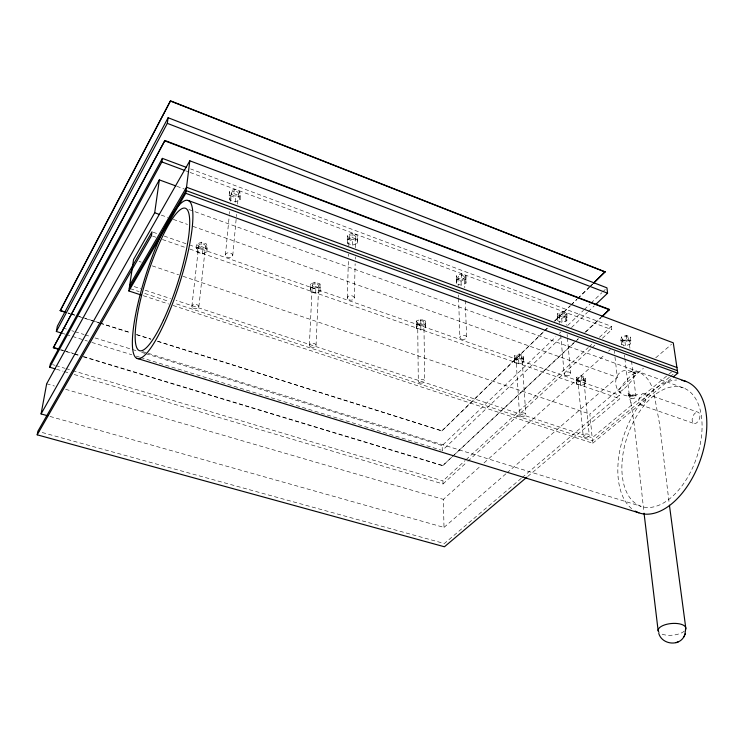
<?xml version="1.0" encoding="UTF-8"?>
<svg xmlns="http://www.w3.org/2000/svg" width="744" height="744" viewBox="0 0 744 744"><rect width="100%" height="100%" fill="white"/><g stroke="black" fill="none" stroke-linecap="round" stroke-linejoin="round"><path stroke-width="0.56" stroke-dasharray="3.72 2.79" d="M354.302 298.158L355.139 263.757M355.251 259.172L355.307 256.875M355.52 247.706L355.772 237.383M357.315 243.195L357.157 235.123L352.126 233.244L347.374 235.262L347.253 239.475L347.55 243.334L352.572 245.185L357.315 243.195L357.157 235.123M347.253 239.475L352.014 237.457L352.126 233.244M352.572 245.185L352.675 240.982L357.408 238.991M456.398 279.372L456.491 275.792L461.261 273.922L465.921 275.661L465.949 283.39L461.187 285.231L456.528 283.52L456.398 279.372L461.038 281.093L465.8 279.242L465.921 275.661M456.528 283.52L456.491 275.792M347.55 243.334L347.374 235.262M347.318 297.656L348.35 260.958M348.48 256.373L348.545 254.076M348.769 246.05L349.029 236.88M316.051 345.514L318.683 285.947A3.236 2.111 3.4 0 0 314.117 283.743A3.236 2.111 3.4 0 0 313.577 287.37A3.236 2.111 3.4 0 0 318.674 286.022M320.125 291.536L319.929 283.882L315.065 282.171L310.592 284.013L310.397 288.142L310.806 291.667L315.661 293.359L320.125 291.536L319.929 283.882M310.397 288.142L314.879 286.31L315.065 282.171M315.661 293.359L315.847 289.239L320.301 287.417M309.374 345.058L312.229 285.482M310.806 291.667L310.592 284.013M514.457 358.627L514.727 355.567L519.228 353.977L523.451 355.455L523.423 362.514L518.921 364.095L514.709 362.626L514.457 358.627L518.67 360.096L523.153 358.524L523.451 355.455M514.709 362.626L514.727 355.567M240.014 199.792L239.308 195.616L239.698 191.347L234.267 189.32L229.552 191.506L229.133 195.774L229.877 199.95L235.299 201.95L240.014 199.792L240.405 195.532L239.698 191.347M232.751 255.499L236.601 214.365M237.559 204.079L238.526 193.793M229.133 195.774L233.849 193.589L234.267 189.32M235.299 201.95L235.709 197.69L240.405 195.532M229.877 199.95L230.296 195.691L229.552 191.506M225.413 254.959L229.329 214.96M229.44 213.816L229.663 211.538M230.668 201.252L231.449 193.245M206.879 252.002L207.334 247.817L206.553 244.013L201.308 242.172L196.881 244.153L196.397 248.347L197.225 252.142L202.452 253.964L206.879 252.002L206.088 248.208L206.553 244.013M198.862 306.77L205.493 246.236M202.452 253.964L202.917 249.779L207.334 247.817M191.868 306.286L198.741 245.743M196.397 248.347L200.833 246.366L201.308 242.172M197.225 252.142L197.699 247.957L196.881 244.153M557.396 316.758L557.823 313.419L562.594 311.69L566.937 313.308L566.854 320.72L562.083 322.431L557.749 320.831L557.396 316.758L561.72 318.358L566.482 316.637L566.937 313.308M557.749 320.831L557.823 313.419M576.256 380.221L576.712 377.292L581.222 375.776L585.249 377.189L585.156 384.071L580.664 385.578L576.628 384.174L576.256 380.221L580.283 381.626L584.775 380.119L585.249 377.189M576.628 384.174L576.712 377.292M620.831 340.241L621.454 337.06L626.225 335.404L630.363 336.948L630.875 340.984L630.224 344.156L625.453 345.793L621.324 344.277L620.831 340.241L624.96 341.766L629.712 340.129L630.363 336.948M621.324 344.277L621.947 341.096L621.454 337.06M157.561 341.357L441.834 430.962L543.762 331.517M544.589 330.708L547.909 327.481M554.54 321.027L570.285 305.691M571.113 304.882L576.916 299.237M577.744 298.428L589.341 287.128M590.169 286.328L592.661 283.901M441.834 430.962L543.78 331.712M544.608 330.913L547.928 327.686M554.559 321.231L570.304 305.896M571.132 305.087L576.935 299.441M577.763 298.632L589.369 287.342M590.197 286.533L592.68 284.115M560.585 337.916L442.271 450.501L442.168 445.582L555.926 336.697M559.274 333.489L560.948 331.889M567.635 325.491L583.529 310.276M584.365 309.476L590.225 303.868M591.062 303.068L601.933 292.662M602.77 291.862L605.281 289.463M571.494 327.537L587.434 312.368M588.271 311.569L594.149 305.979M83.375 356.86L442.615 465.744L578.116 338.725M584.896 332.391L600.985 317.353M442.615 465.744L578.999 338.297M585.779 331.964L601.022 317.716M74.242 374.511L443.024 483.953L442.959 480.894L465.186 460.499M466.042 459.708L588.327 347.513M589.183 346.723L591.75 344.37M599.441 337.311L611.41 326.328L190.641 168.953M443.024 483.953L467.018 462.024M467.874 461.243L591.238 348.462M592.094 347.681L595.526 344.546M602.38 338.278L611.801 329.666L611.41 326.328M50.006 416.445L444.001 527.412L443.368 499.382L480.559 466.023M484.019 462.926L605.114 354.321M608.573 351.214L610.303 349.661M637.543 394.199L635.311 395.52L637.878 393.902M444.001 527.412L506.153 473.612M507.027 472.849L617.334 377.375L614.684 354.544M173.045 305.468L592.736 443.229L589.834 414.055L643.411 368.317M655.706 357.827L671.516 344.333M521.274 478.336L444.363 543.52L38.967 431.613M522.158 477.583L619.399 395.157L190.399 245.25M527.691 476.504L619.808 398.756L619.399 395.157M671.581 371.963L592.196 437.798L176.096 300.418M669.358 377.31L592.494 440.811L174.477 303.245M670.251 376.566L673.822 373.618M592.736 443.229L672.399 377.599M628.215 372.446L631.554 371.637L636.464 371.879L641.375 373.395L645.718 376.845L648.684 380.351L653.139 388.787L659.565 423.931L669.144 502.898M456.621 279.93L461.401 278.07L466.079 279.8M416.352 328.402L416.268 321.055L420.769 319.343L425.289 320.934L425.363 328.281L420.872 329.973L416.352 328.402L416.315 325.119L420.816 323.417L425.354 325.007L425.363 328.281M416.268 321.055L416.315 324.338L420.825 325.909L425.308 324.226L425.289 320.934M558.177 317.502L562.966 315.772L567.309 317.39M514.978 359.566L519.489 357.976L523.72 359.464M621.947 341.096L626.727 339.441L630.875 340.984M577.084 381.254L581.603 379.728L585.649 381.151M633.637 395.892L634.465 395.752M633.618 395.901C607.141 399.705 611.931 359.259 635.683 373.479L633.358 371.823L635.497 373.218L631.507 371.647M632.8 395.91L630.056 394.952M46.667 383.783L54.461 386.052M65.612 389.298L443.368 499.382M56.414 369.219L63.1 371.2M64.216 371.535L68.671 372.856M52.564 364.625L54.786 365.285M55.902 365.62L64.793 368.271M65.909 368.596L71.471 370.252M72.587 370.586L442.959 480.894M61.194 349.764L63.417 350.433M64.533 350.777L73.424 353.474M74.54 353.809L78.985 355.158M83.43 356.506L442.606 465.418M60.013 349.782L73.358 353.828M74.474 354.163L78.92 355.511M61.901 333.191L65.23 334.214M66.337 334.558L87.411 341.059M91.847 342.426L131.772 354.739M136.208 356.106L139.528 357.129M140.644 357.473L441.164 450.157M142.634 351.596L147.07 352.972M148.186 353.316L641.012 506.32M62.877 327.955L67.313 329.332M71.75 330.708L73.972 331.396M75.079 331.74L83.951 334.493M85.058 334.837L90.601 336.558M95.037 337.934L137.184 351.001M141.62 352.377L144.95 353.409M146.057 353.753L442.168 445.582M68.002 312.908L70.215 313.605M71.312 313.959L75.739 315.354M76.846 315.698L98.971 322.673M100.077 323.026L131.037 332.782M136.571 334.53L150.948 339.059M157.589 341.152L441.834 430.767M67.964 313.112L70.178 313.81M71.285 314.163L74.595 315.205M79.022 316.6L98.933 322.877M100.04 323.231L131.009 332.987M136.543 334.735L150.92 339.264M143.229 295.684L168.628 304.017M134.162 286.57L140.783 288.756M145.192 290.216L170.581 298.595M130.358 288.719L139.184 291.629M144.699 293.443L168.962 301.422M139.063 261.395L141.258 262.139M152.25 265.868L178.644 274.796M183.043 276.294L589.834 414.055M640.296 404.755L693.836 423.42M152.557 236.081L155.84 237.224M162.425 239.512L185.461 247.529M189.85 249.063L619.808 398.756M200.833 246.366L206.088 248.208M314.879 286.31L319.753 288.021M153.097 232.212L157.486 233.746M164.071 236.043L186.019 243.716M197.699 247.957L202.917 249.779M311.001 287.547L315.847 289.239M644.723 393.371A6.11 3.367 -69.4 0 1 644.118 403.025A6.11 3.367 -69.4 0 1 638.724 400.821A6.11 3.367 -69.4 0 1 644.723 393.371L698.225 412.288A5.989 3.534 -68.9 0 1 697.788 421.792A5.989 3.534 -68.9 0 1 692.115 419.495A5.989 3.534 -68.9 0 1 698.225 412.288M161.253 215.1L167.819 217.434M173.287 219.378L187.507 224.437M192.975 226.381L617.334 377.375M188.846 209.501L683.448 387.931A62.887 36.205 -70.4 0 1 680.518 487.748A62.887 36.205 -70.4 0 1 621.91 465.409A62.887 36.205 -70.4 0 1 683.448 387.931M176.774 186.27L184.4 189.069M233.849 193.589L239.308 195.616M352.014 237.457L357.055 239.326M230.296 195.691L235.709 197.69M347.671 239.131L352.675 240.982M185.777 170.841L189.041 172.05M190.129 172.459L611.801 329.666M633.209 371.991L634.771 372.8M628.615 393.781C630.856 395.501 631.182 395.65 630.28 395.129L629.731 394.673M634.483 372.558L635.19 373.06M619.371 391.697L620.961 392.823L619.12 391.511M630.977 402.718L628.094 393.381M630.921 402.402L634.669 427.763L643.923 512.058M629.712 340.129L630.224 344.156M628.671 338.064L629.945 348.332M631.507 360.877L635.915 396.236M626.225 335.404L626.727 339.441M624.96 341.766L625.453 345.793M622.514 339.125L623.351 345.969M624.449 355.083L624.728 357.362M624.867 358.506L629.564 397.268M614.293 351.122L614.553 353.409M584.775 380.119L585.156 384.071M583.715 378.464A2.976 1.739 -5.9 0 1 579.325 380.333A2.976 1.739 -5.9 0 1 579.204 377.32A2.976 1.739 -5.9 0 1 583.715 378.464L589.294 435.473M581.222 375.776L581.603 379.728M580.283 381.626L580.664 385.578M577.781 378.854L583.184 435.761M566.482 316.637L566.854 320.72M565.319 314.759A3.171 1.981 -6.2 0 1 560.669 316.888A3.171 1.981 -6.2 0 1 560.483 313.447A3.171 1.981 -6.2 0 1 565.319 314.759L566.268 325.24M567.114 334.474L567.319 336.781M567.43 337.934L570.695 373.693M562.594 311.69L562.966 315.772M561.72 318.358L562.083 322.431M558.995 315.205L559.702 323.277M560.716 334.809L564.166 374.018M523.153 358.524L523.423 362.514M521.972 356.925A3.032 1.832 -4.2 0 1 517.415 358.692A3.032 1.832 -4.2 0 1 517.461 355.511A3.032 1.832 -4.2 0 1 521.972 356.925L525.785 414.473M519.228 353.977L519.489 357.976M518.67 360.096L518.921 364.095M515.927 357.204L519.554 414.771M465.8 279.242L465.949 283.39M464.414 277.373A3.264 2.148 -2.7 0 1 459.587 279.446A3.264 2.148 -2.7 0 1 459.448 275.726A3.264 2.148 -2.7 0 1 464.414 277.373L464.795 287.686M465.26 300.344L466.618 337.153M461.261 273.922L461.401 278.07M461.038 281.093L461.187 285.231M457.895 277.707L458.155 285.752M458.462 294.959L458.546 297.256M458.583 298.409L459.885 337.506M423.903 322.468L424.731 381.049M420.769 319.343L420.816 323.417M420.825 325.909L420.872 329.973M417.682 322.812L418.305 381.384M684.35 631.079A13.894 5.859 -5.1 0 1 672.725 635.171A13.894 5.859 -5.1 0 1 660.337 633.386M631.675 508.673A69.769 40.176 -70.4 0 1 624.272 434.189A69.769 40.176 -70.4 0 1 676.705 380.017M630.438 395.994L628.708 395.631L630.438 395.994M624.542 388.359A12.285 2.139 -48.3 0 0 635.581 373.283A12.285 2.139 -48.3 0 0 622.003 385.652A12.285 2.139 -48.3 0 0 624.542 388.359M584.765 437.193A3.069 1.683 -5.4 0 0 589.294 435.38A3.069 1.683 -5.4 0 0 584.663 434.273A3.069 1.683 -5.4 0 0 584.765 437.193M631.312 398.505A3.218 1.823 -7.2 0 0 635.934 396.366A3.218 1.823 -7.2 0 0 630.968 395.371A3.218 1.823 -7.2 0 0 631.312 398.505M624.216 340.408A3.125 1.879 -7.9 0 0 628.689 338.195A3.125 1.879 -7.9 0 0 623.872 337.172A3.125 1.879 -7.9 0 0 624.216 340.408M521.079 416.212A3.125 1.776 -3.8 0 0 525.785 414.501A3.125 1.776 -3.8 0 0 521.144 413.134A3.125 1.776 -3.8 0 0 521.079 416.212M565.886 375.655A3.274 1.925 -5.6 0 0 570.695 373.581A3.274 1.925 -5.6 0 0 565.719 372.316A3.274 1.925 -5.6 0 0 565.886 375.655M419.849 382.862A3.218 1.916 -0.8 0 0 424.731 381.226A3.218 1.916 -0.8 0 0 419.96 379.552A3.218 1.916 -0.8 0 0 419.849 382.862M419.179 324.338A3.116 1.972 -0.9 0 0 423.913 322.645A3.116 1.972 -0.9 0 0 419.291 320.924A3.116 1.972 -0.9 0 0 419.179 324.338M461.643 339.208A3.376 2.093 -2.4 0 0 466.627 337.19A3.376 2.093 -2.4 0 0 461.494 335.581A3.376 2.093 -2.4 0 0 461.643 339.208M310.778 346.89A3.348 2.055 3 0 0 316.042 345.588A3.348 2.055 3 0 0 311.327 343.365A3.348 2.055 3 0 0 310.778 346.89M348.917 299.776A3.506 2.269 1.9 0 0 354.311 298.074A3.506 2.269 1.9 0 0 349.206 295.861A3.506 2.269 1.9 0 0 348.917 299.776M350.573 239.038A3.385 2.316 2.1 0 0 355.781 237.299A3.385 2.316 2.1 0 0 350.852 235.03A3.385 2.316 2.1 0 0 350.573 239.038M193.347 308.165A3.515 2.195 7.6 0 0 198.843 307.012A3.515 2.195 7.6 0 0 193.905 304.398A3.515 2.195 7.6 0 0 193.347 308.165M199.959 247.547A3.395 2.251 8.4 0 0 205.446 246.636A3.395 2.251 8.4 0 0 200.936 243.762A3.395 2.251 8.4 0 0 199.959 247.547M226.901 257.043A3.683 2.437 7.2 0 0 232.723 255.759A3.683 2.437 7.2 0 0 227.618 252.876A3.683 2.437 7.2 0 0 226.901 257.043M232.872 195.365A3.553 2.483 8.1 0 0 238.499 194.063A3.553 2.483 8.1 0 0 233.588 191.124A3.553 2.483 8.1 0 0 232.872 195.365"/><path stroke-width="1.12" d="M141.016 294.959L128.87 290.969L185.777 193.3L189.822 160.797L673.274 342.835L677.775 373.172L673.301 376.864M47.774 415.812L41.078 413.924L154.696 212.765L159.337 179.881L175.686 185.87M55.298 368.885L49.727 367.238L161.876 161.922L162.369 158.379L186.288 167.326M58.906 349.447L53.345 347.755L164.898 140.495L609.457 309.43L601.868 316.916M61.901 333.191L56.358 331.48L167.316 123.355L168.107 117.729L606.955 287.854L607.569 293.201L595.823 304.38M64.644 312.071L60.218 310.676L170.497 100.84L605.086 271.802L593.507 283.306M128.87 290.969L133.567 259.535L189.822 160.797M37.2 434.822L37.851 431.306L151.999 231.83L151.46 235.69L37.2 434.822L444.438 546.775L526.808 477.248M41.078 413.924L46.667 383.783L159.337 179.881M49.727 367.238L50.341 363.965L162.369 158.379M53.345 347.755L164.898 140.495M56.358 331.48L57.334 326.235L168.107 117.729M60.218 310.676L170.497 100.84M684.852 634.771L685.801 628.159L669.423 505.167M658.775 633.432C661.946 644.639 679.402 646.787 684.341 635.897M683.903 636.864L685.326 633.702M129.744 285.11L186.53 187.237L676.938 367.527M129.261 288.356L186.112 190.594L677.403 370.661M593.489 283.101L605.086 271.802M601.831 316.553L609.457 309.43M675.971 642.677L678.221 641.867M53.41 347.402L58.971 349.085M136.877 358.32L638.901 512.821M60.255 310.471L65.788 312.21M154.696 212.765L159.067 214.319M188.204 200.499A82.993 17.335 -72.2 0 1 163.885 324.328A82.993 17.335 -72.2 0 1 135.817 313.512A82.993 17.335 -72.2 0 1 188.204 200.499L685.987 381.477M185.777 193.3L677.775 373.172M161.876 161.922L184.698 170.432M164.843 140.876L609.494 309.792M167.316 123.355L607.569 293.201M170.46 101.063L605.114 272.006M658.133 630.633L644.044 513.193M658.989 632.344A13.894 5.859 -5.1 0 1 671.2 623.537A13.894 5.859 -5.1 0 1 685.391 629.805M681.96 380.379A69.769 40.176 -70.4 0 1 700.076 460.862A69.769 40.176 -70.4 0 1 635.134 511.082M163.401 320.227A74.8 15.615 -72.2 0 0 185.572 208.32A74.8 15.615 -72.2 0 0 138.347 309.783A74.8 15.615 -72.2 0 0 163.401 320.227"/></g></svg>
